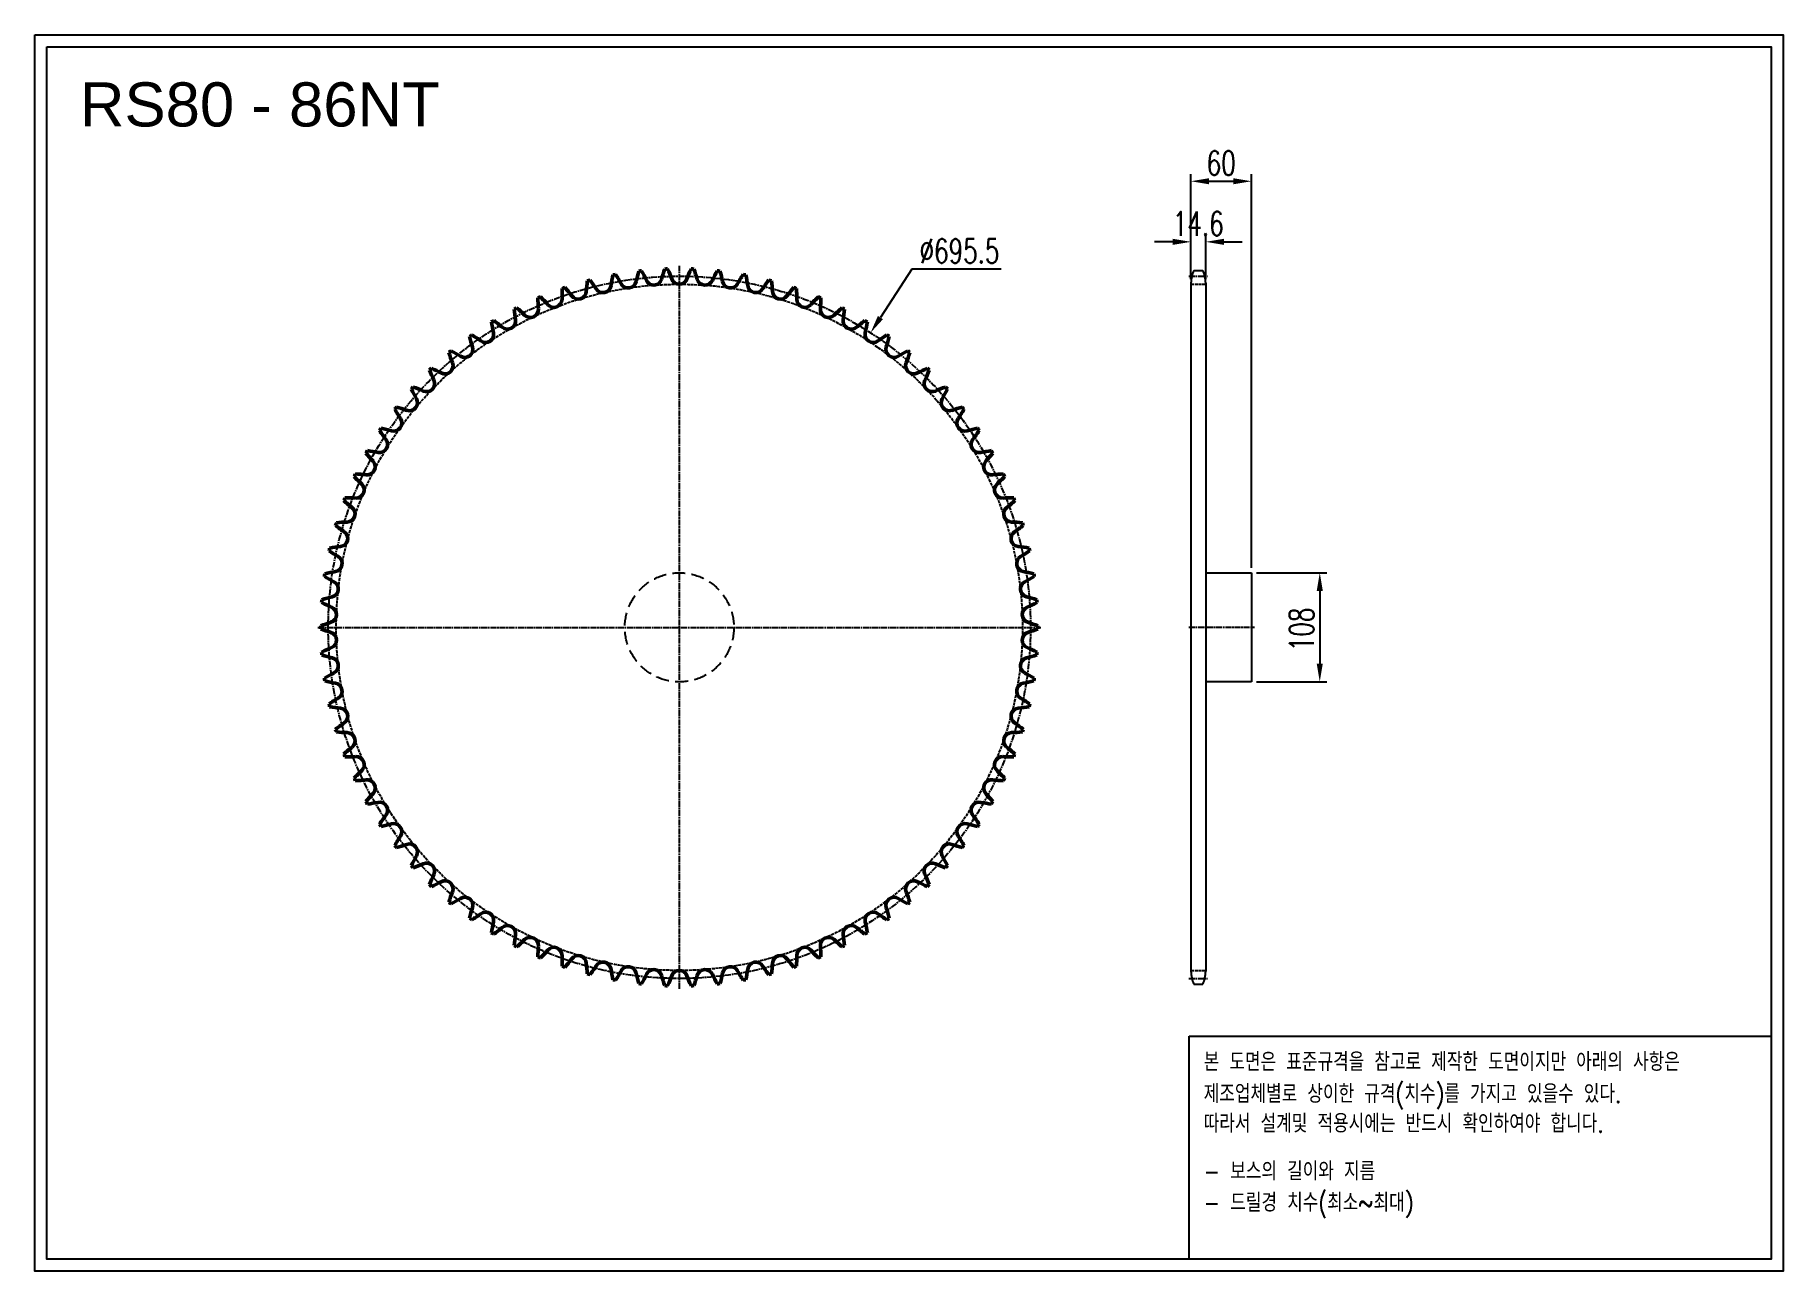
# Model space of a CAD drawing. Header units: millimetres. Extents: x -54919 to -53188, y 24798 to 26022.
import ezdxf

# ---------------------------------------------------------------- set-up
doc = ezdxf.new("R2010")
doc.units = ezdxf.units.MM
for name, pattern in [('AM_ISO02W050', [7.5, 6, -1.5]), ('AM_ISO02W050x2', [3.75, 3, -0.75]), ('AM_ISO08W050', [18, 12, -1.5, 3, -1.5]), ('AM_ISO08W050x2', [9, 6, -0.75, 1.5, -0.75]), ('HIDDEN', [9.525, 6.35, -3.175])]:
    doc.linetypes.add(name, pattern=pattern)
for name, color, linetype, lineweight in [('AM_0N', 7, 'Continuous', 50), ('AM_3N', 6, 'AM_ISO02W050', 25), ('AM_7', 4, 'AM_ISO08W050', 25), ('AM_7N', 4, 'AM_ISO08W050', 25)]:
    doc.layers.add(name, color=color, linetype=linetype, lineweight=lineweight)
doc.layers.add('HL', color=2, linetype='HIDDEN')
doc.layers.add('S-DIM', color=7, linetype='Continuous')
doc.styles.add('HAN', font='ROMANS.shx', dxfattribs={"width": 0.7, "bigfont": 'whgtxt.shx'})
doc.styles.add('HSG', font='SIMPLEX.shx', dxfattribs={"width": 0.7, "bigfont": 'HSG.shx'})
doc.styles.get("Standard").update_dxf_attribs({"font": 'arial.ttf'})
doc.dimstyles.new('APP36', dxfattribs={"dimscale": 10, "dimtxt": 2.4, "dimasz": 1.8, "dimexe": 0.7, "dimexo": 0.5, "dimgap": 0.6, "dimtad": 1, "dimtoh": 1, "dimdec": 1, "dimrnd": 0.01, "dimzin": 9, "dimdsep": 46, "dimtxsty": 'HSG', "dimcen": 0, "dimclrd": 1, "dimclre": 1, "dimclrt": 256, "dimazin": 2, "dimtp": 1, "dimtm": 1, "dimtfac": 0.5, "dimtdec": 1, "dimtofl": 0, "dimtmove": 0, "dimatfit": 3, "dimfxl": 0, "dimtvp": 1, "dimtolj": 2, "dimlwd": -1, "dimlwe": -1, "dimarcsym": 0})

# ---------------------------------------------------------------- blocks, each defined once
blk = doc.blocks.new('*D1')
at = {"layer": 'Defpoints', "color": 0, "transparency": 16777216}
for p in [(-53713.9, 25489.5), (-53713.9, 25381.5), (-53646.3, 25381.5)]:
    blk.add_point(p, dxfattribs=at)
at = {"layer": 'S-DIM', "color": 1, "transparency": 16777216}
for p, q in [((-53708.9, 25489.5), (-53639.3, 25489.5)), ((-53646.3, 25471.5), (-53646.3, 25399.5)), ((-53708.9, 25381.5), (-53639.3, 25381.5))]:
    blk.add_line(p, q, dxfattribs=at)
for points in [[(-53649.3, 25471.5), (-53643.3, 25471.5), (-53646.3, 25489.5)], [(-53649.3, 25399.5), (-53643.3, 25399.5), (-53646.3, 25381.5)]]:
    blk.add_solid(points, dxfattribs=at)
at = {"layer": 'S-DIM', "transparency": 16777216, "insert": (-53664.3, 25433.4), "char_height": 24, "attachment_point": 5, "rotation": 90, "style": 'HSG'}
blk.add_mtext('\\A2;108', dxfattribs=at)
blk = doc.blocks.new('*D2')
at = {"layer": 'Defpoints', "color": 0, "transparency": 16777216}
for p in [(-53759.3, 25817.2), (-53773.9, 25775.3), (-53759.3, 25775.3)]:
    blk.add_point(p, dxfattribs=at)
at = {"layer": 'S-DIM', "color": 1, "transparency": 16777216}
for p, q in [((-53791.9, 25817.2), (-53809.9, 25817.2)), ((-53773.9, 25780.3), (-53773.9, 25824.2)), ((-53759.3, 25780.3), (-53759.3, 25824.2)), ((-53741.3, 25817.2), (-53723.3, 25817.2))]:
    blk.add_line(p, q, dxfattribs=at)
for points in [[(-53791.9, 25820.2), (-53791.9, 25814.2), (-53773.9, 25817.2)], [(-53741.3, 25820.2), (-53741.3, 25814.2), (-53759.3, 25817.2)]]:
    blk.add_solid(points, dxfattribs=at)
at = {"layer": 'S-DIM', "transparency": 16777216, "insert": (-53766.6, 25835.2), "char_height": 24, "attachment_point": 5, "style": 'HSG'}
blk.add_mtext('\\A2;14.6', dxfattribs=at)
blk = doc.blocks.new('*D3')
at = {"layer": 'Defpoints', "color": 0, "transparency": 16777216}
for p in [(-53713.9, 25877.2), (-53773.9, 25775.3), (-53713.9, 25489.5)]:
    blk.add_point(p, dxfattribs=at)
at = {"layer": 'S-DIM', "color": 1, "transparency": 16777216}
for p, q in [((-53773.9, 25780.3), (-53773.9, 25884.2)), ((-53713.9, 25494.5), (-53713.9, 25884.2)), ((-53755.9, 25877.2), (-53731.9, 25877.2))]:
    blk.add_line(p, q, dxfattribs=at)
for points in [[(-53755.9, 25880.2), (-53755.9, 25874.2), (-53773.9, 25877.2)], [(-53731.9, 25880.2), (-53731.9, 25874.2), (-53713.9, 25877.2)]]:
    blk.add_solid(points, dxfattribs=at)
at = {"layer": 'S-DIM', "transparency": 16777216, "insert": (-53743.9, 25895.2), "char_height": 24, "attachment_point": 5, "style": 'HSG'}
blk.add_mtext('\\A2;60', dxfattribs=at)
blk = doc.blocks.new('*D4')
at = {"layer": 'Defpoints', "color": 0, "transparency": 16777216}
for p in [(-54091.2, 25727.1), (-54469.8, 25143.7)]:
    blk.add_point(p, dxfattribs=at)
at = {"layer": 'S-DIM', "color": 1, "transparency": 16777216}
for p, q in [((-54050.3, 25790.1), (-54081.4, 25742.2)), ((-53961.9, 25790.1), (-54050.3, 25790.1))]:
    blk.add_line(p, q, dxfattribs=at)
blk.add_solid([(-54083.9, 25743.8), (-54078.9, 25740.6), (-54091.2, 25727.1)], dxfattribs=at)
at = {"layer": 'S-DIM', "transparency": 16777216, "insert": (-54003.1, 25808.1), "char_height": 24, "attachment_point": 5, "style": 'HSG'}
blk.add_mtext('\\A2;∅695.5', dxfattribs=at)
blk = doc.blocks.new('notice1')
at = {"color": 4}
blk.add_lwpolyline([(-22142.12, 1735.9), (-22053.8, 1735.9), (-22053.8, 1702.07), (-22142.12, 1702.07)], close=True, dxfattribs=at)
at = {"color": 4, "style": 'HAN', "width": 0.8}
for s, p in [('본 도면은 표준규격을 참고로 제작한 도면이지만 아래의 사항은', (-22139.9, 1730.62)), ('제조업체별로 상이한 규격(치수)를 가지고 있을수 있다.', (-22139.9, 1725.78)), ('따라서 설계및 적용시에는 반드시 확인하여야 합니다.', (-22139.9, 1721.28)), ('- 보스의 길이와 지름', (-22139.9, 1714.03)), ('- 드릴경 치수(최소~최대)', (-22139.9, 1709.27))]:
    blk.add_text(s, height=2.7949, dxfattribs=at).set_placement(p)

msp = doc.modelspace()

# ---------------------------------------------------------------- linework, layer by layer
for p, q in [((-53771.06, 25788.84), (-53762.07, 25788.84)), ((-53773.86, 25776.14), (-53773.86, 25094.78)), ((-53759.26, 25776.14), (-53759.26, 25094.78)), ((-53759.26, 25489.46), (-53713.86, 25489.46)), ((-53713.86, 25489.46), (-53713.86, 25381.46)), ((-53713.86, 25381.46), (-53759.26, 25381.46)), ((-53771.06, 25082.08), (-53762.07, 25082.08))]:
    msp.add_line(p, q)
for points in [[(-54918.7, 26022.06), (-53187.5, 26022.06), (-53187.5, 24797.98), (-54918.7, 24797.98)], [(-54907.04, 26010.4), (-53199.16, 26010.4), (-53199.16, 24809.64), (-54907.04, 24809.64)]]:
    msp.add_lwpolyline(points, close=True)
for centre, start, end in [((-53743.66, 25776.14), 155.13196, 180), ((-53789.46, 25776.14), 0, 24.86804), ((-53743.66, 25094.78), 180, 204.86804), ((-53789.46, 25094.78), 335.13196, 0)]:
    msp.add_arc(centre, 30.2, start, end)
at = {"layer": 'AM_0N'}
for centre, radius, start, end in [((-54205.39, 25756.91), 167.69, 172.55144, 176.22093), ((-54280.52, 25435.42), 355.12, 104.42922, 104.8731), ((-54503.37, 25679), 167.69, 33.0814, 36.75088), ((-54182.13, 25750.56), 167.69, 168.3654, 172.03488), ((-54280.52, 25435.42), 355.12, 100.24318, 100.68705), ((-54485, 25694.62), 167.69, 28.89535, 32.56484), ((-54331.16, 25779.53), 8.02, 208.89535, 347.84884), ((-54159.39, 25742.54), 167.69, 164.17935, 167.84884), ((-54280.52, 25435.42), 355.12, 96.05713, 96.50101), ((-54465.53, 25708.86), 167.69, 24.7093, 28.37879), ((-54305.91, 25782.31), 8.02, 204.7093, 343.66279), ((-54137.29, 25732.88), 167.69, 159.9933, 163.66279), ((-54280.52, 25435.42), 355.12, 91.87109, 92.31496), ((-54445.08, 25721.63), 167.69, 20.52326, 24.19274), ((-54280.52, 25783.23), 8.02, 200.52326, 339.47674), ((-54115.96, 25721.63), 167.69, 155.80726, 159.47674), ((-54280.52, 25435.42), 355.12, 87.68504, 88.12891), ((-54423.75, 25732.88), 167.69, 16.33721, 20.0067), ((-54255.13, 25782.31), 8.02, 196.33721, 335.2907), ((-54095.51, 25708.86), 167.69, 151.62121, 155.2907), ((-54280.52, 25435.42), 355.12, 83.49899, 83.94287), ((-54401.65, 25742.54), 167.69, 12.15116, 15.82065), ((-54229.88, 25779.53), 8.02, 192.15116, 331.10465), ((-54076.04, 25694.62), 167.69, 147.43516, 151.10465), ((-54280.52, 25435.42), 355.12, 79.31295, 79.75682), ((-54378.91, 25750.56), 167.69, 7.96512, 11.6346), ((-54057.67, 25679), 167.69, 143.24912, 146.9186), ((-54280.52, 25435.42), 355.12, 75.1269, 75.57078), ((-54355.64, 25756.91), 167.69, 3.77907, 7.44856), ((-54280.52, 25435.42), 355.12, 112.80132, 113.24519), ((-54253, 25764.42), 167.69, 180.92353, 184.59302), ((-54536.46, 25643.96), 167.69, 41.45349, 45.12298), ((-54404.77, 25760.28), 8.02, 221.45349, 0.40698), ((-54229.06, 25761.53), 167.69, 176.73749, 180.40698), ((-54280.52, 25435.42), 355.12, 108.61527, 109.05915), ((-54520.56, 25662.09), 167.69, 37.26744, 40.93693), ((-54380.72, 25768.49), 8.02, 217.26744, 356.22093), ((-54356.14, 25774.91), 8.02, 213.0814, 352.03488), ((-54204.89, 25774.91), 8.02, 187.96512, 326.9186), ((-54180.31, 25768.49), 8.02, 183.77907, 322.73256), ((-54040.48, 25662.09), 167.69, 139.06307, 142.73256), ((-54280.52, 25435.42), 355.12, 70.94085, 71.38473), ((-54331.98, 25761.53), 167.69, 359.59302, 3.26251), ((-54156.27, 25760.28), 8.02, 179.59302, 318.54651), ((-54024.57, 25643.96), 167.69, 134.87702, 138.54651), ((-54280.52, 25435.42), 355.12, 66.75481, 67.19868), ((-54308.03, 25764.42), 167.69, 355.40698, 359.07647), ((-54280.52, 25435.42), 355.12, 116.98736, 117.43124), ((-54277.09, 25765.55), 167.69, 185.10958, 188.77907), ((-54551, 25624.72), 167.69, 45.63953, 49.30902), ((-54428.15, 25750.35), 8.02, 225.63953, 4.59302), ((-54132.89, 25750.35), 8.02, 175.40698, 314.36047), ((-54010.03, 25624.72), 167.69, 130.69098, 134.36047), ((-54280.52, 25435.42), 355.12, 62.56876, 63.01264), ((-54283.95, 25765.55), 167.69, 351.22093, 354.89042), ((-54472.43, 25725.5), 8.02, 234.01163, 12.96512), ((-54280.52, 25435.42), 355.12, 121.17341, 121.61729), ((-54301.2, 25764.92), 167.69, 189.29563, 192.96512), ((-54564.1, 25604.47), 167.69, 49.82558, 53.49507), ((-54450.75, 25738.73), 8.02, 229.82558, 8.77907), ((-54110.29, 25738.73), 8.02, 171.22093, 310.17442), ((-53996.94, 25604.47), 167.69, 126.50493, 130.17442), ((-54280.52, 25435.42), 355.12, 58.38271, 58.82659), ((-54088.61, 25725.5), 8.02, 167.03488, 305.98837), ((-54259.84, 25764.92), 167.69, 347.03488, 350.70437), ((-54280.52, 25435.42), 355.12, 129.5455, 129.98938), ((-54585.69, 25561.38), 167.69, 58.19767, 61.86716), ((-54493.09, 25710.71), 8.02, 238.19767, 17.15116), ((-54280.52, 25435.42), 355.12, 125.35946, 125.80333), ((-54325.2, 25762.53), 167.69, 193.48167, 197.15116), ((-54575.68, 25583.32), 167.69, 54.01163, 57.68112), ((-53985.35, 25583.32), 167.69, 122.31888, 125.98837), ((-54067.94, 25710.71), 8.02, 162.84884, 301.80233), ((-54235.84, 25762.53), 167.69, 342.84884, 346.51833), ((-54280.52, 25435.42), 355.12, 54.19667, 54.64054), ((-53975.35, 25561.38), 167.69, 118.13284, 121.80233), ((-54280.52, 25435.42), 355.12, 50.01062, 50.4545), ((-54280.52, 25435.42), 355.12, 133.73155, 134.17543), ((-54594.07, 25538.77), 167.69, 62.38372, 66.05321), ((-54512.62, 25694.46), 8.02, 242.38372, 21.33721), ((-54348.95, 25758.4), 167.69, 197.66772, 201.33721), ((-54048.42, 25694.46), 8.02, 158.66279, 297.61628), ((-54212.08, 25758.4), 167.69, 338.66279, 342.33228), ((-53966.96, 25538.77), 167.69, 113.94679, 117.61628), ((-54280.52, 25435.42), 355.12, 45.82457, 46.26845), ((-54530.91, 25676.83), 8.02, 246.56977, 25.52326), ((-54372.35, 25752.54), 167.69, 201.85377, 205.52326), ((-54030.13, 25676.83), 8.02, 154.47674, 293.43023), ((-54188.69, 25752.54), 167.69, 334.47674, 338.14623), ((-54547.87, 25657.91), 8.02, 250.75581, 29.7093), ((-54280.52, 25435.42), 355.12, 137.9176, 138.36147), ((-54395.25, 25744.99), 167.69, 206.03981, 209.7093), ((-54600.78, 25515.61), 167.69, 66.56977, 70.23926), ((-53960.26, 25515.61), 167.69, 109.76074, 113.43023), ((-54013.17, 25657.91), 8.02, 150.2907, 289.24419), ((-54165.79, 25744.99), 167.69, 330.2907, 333.96019), ((-54280.52, 25435.42), 355.12, 41.63853, 42.0824), ((-54563.39, 25637.8), 8.02, 254.94186, 33.89535), ((-54280.52, 25435.42), 355.12, 142.10364, 142.54752), ((-54417.54, 25735.79), 167.69, 210.22586, 213.89535), ((-54605.78, 25492.01), 167.69, 70.75581, 74.4253), ((-53955.26, 25492.01), 167.69, 105.5747, 109.24419), ((-53997.65, 25637.8), 8.02, 146.10465, 285.05814), ((-54143.5, 25735.79), 167.69, 326.10465, 329.77414), ((-54280.52, 25435.42), 355.12, 37.45248, 37.89636), ((-54280.52, 25435.42), 355.12, 146.28969, 146.73357), ((-54439.1, 25724.99), 167.69, 214.41191, 218.0814), ((-54609.04, 25468.12), 167.69, 74.94186, 78.61135), ((-53952, 25468.12), 167.69, 101.38865, 105.05814), ((-54121.94, 25724.99), 167.69, 321.9186, 325.58809), ((-54280.52, 25435.42), 355.12, 33.26643, 33.71031), ((-54280.52, 25435.42), 355.12, 150.47574, 150.91961), ((-54459.82, 25712.64), 167.69, 218.59795, 222.26744), ((-54610.55, 25444.05), 167.69, 79.12791, 82.7974), ((-54577.41, 25616.61), 8.02, 259.12791, 38.0814), ((-53983.63, 25616.61), 8.02, 141.9186, 280.87209), ((-53950.48, 25444.05), 167.69, 97.2026, 100.87209), ((-54101.22, 25712.64), 167.69, 317.73256, 321.40205), ((-54280.52, 25435.42), 355.12, 29.08039, 29.52426), ((-54280.52, 25435.42), 355.12, 154.66178, 155.10566), ((-54610.3, 25419.94), 167.69, 83.31395, 86.98344), ((-54589.85, 25594.46), 8.02, 263.31395, 42.26744), ((-53971.19, 25594.46), 8.02, 137.73256, 276.68605), ((-53950.73, 25419.94), 167.69, 93.01656, 96.68605), ((-54280.52, 25435.42), 355.12, 24.89434, 25.33822), ((-54479.57, 25698.81), 167.69, 222.784, 226.45349), ((-54600.63, 25571.45), 8.02, 267.5, 46.45349), ((-53960.41, 25571.45), 8.02, 133.54651, 272.5), ((-54081.47, 25698.81), 167.69, 313.54651, 317.216), ((-54280.52, 25435.42), 355.12, 158.84783, 159.29171), ((-54498.27, 25683.58), 167.69, 226.97005, 230.63953), ((-54608.29, 25395.91), 167.69, 87.5, 91.16949), ((-54609.71, 25547.72), 8.02, 271.68605, 50.63953), ((-53952.74, 25395.91), 167.69, 88.83051, 92.5), ((-53951.33, 25547.72), 8.02, 129.36047, 268.31395), ((-54062.77, 25683.58), 167.69, 309.36047, 313.02995), ((-54280.52, 25435.42), 355.12, 20.70829, 21.15217), ((-54280.52, 25435.42), 355.12, 163.03388, 163.47775), ((-54515.8, 25667.02), 167.69, 231.15609, 234.82558), ((-54604.54, 25372.09), 167.69, 91.68605, 95.35553), ((-53956.5, 25372.09), 167.69, 84.64447, 88.31395), ((-54045.24, 25667.02), 167.69, 305.17442, 308.84391), ((-54280.52, 25435.42), 355.12, 16.52225, 16.96612), ((-54617.02, 25523.39), 8.02, 275.87209, 54.82558), ((-53944.01, 25523.39), 8.02, 125.17442, 264.12791), ((-54280.52, 25435.42), 355.12, 167.21992, 167.6638), ((-54532.08, 25649.23), 167.69, 235.34214, 239.01163), ((-54599.05, 25348.6), 167.69, 95.87209, 99.54158), ((-54622.55, 25498.6), 8.02, 280.05814, 59.01163), ((-53938.49, 25498.6), 8.02, 120.98837, 259.94186), ((-53961.99, 25348.6), 167.69, 80.45842, 84.12791), ((-54028.96, 25649.23), 167.69, 300.98837, 304.65786), ((-54280.52, 25435.42), 355.12, 12.3362, 12.78008), ((-54280.52, 25435.42), 355.12, 171.40597, 171.84985), ((-54547.02, 25630.3), 167.69, 239.52819, 243.19767), ((-54591.86, 25325.58), 167.69, 100.05814, 103.72763), ((-53969.18, 25325.58), 167.69, 76.27237, 79.94186), ((-54014.02, 25630.3), 167.69, 296.80233, 300.47181), ((-54280.52, 25435.42), 355.12, 8.15015, 8.59403), ((-54626.25, 25473.46), 8.02, 284.24419, 63.19767), ((-53934.79, 25473.46), 8.02, 116.80233, 255.75581), ((-54280.52, 25435.42), 355.12, 175.59202, 176.03589), ((-54560.53, 25610.32), 167.69, 243.71423, 247.38372), ((-54583.01, 25303.15), 167.69, 104.24419, 107.91367), ((-54628.1, 25448.12), 8.02, 288.43023, 67.38372), ((-53932.94, 25448.12), 8.02, 112.61628, 251.56977), ((-53978.03, 25303.15), 167.69, 72.08633, 75.75581), ((-54000.51, 25610.32), 167.69, 292.61628, 296.28577), ((-54280.52, 25435.42), 355.12, 3.96411, 4.40798), ((-54572.55, 25281.42), 167.69, 108.43023, 112.09972), ((-54280.52, 25435.42), 355.12, 179.77806, 180.22194), ((-54572.55, 25589.42), 167.69, 247.90028, 251.56977), ((-53988.49, 25281.42), 167.69, 67.90028, 71.56977), ((-53988.49, 25589.42), 167.69, 288.43023, 292.09972), ((-54280.52, 25435.42), 355.12, 359.77806, 0.22194), ((-54560.53, 25260.52), 167.69, 112.61628, 116.28577), ((-54628.1, 25422.72), 8.02, 292.61628, 71.56977), ((-53932.94, 25422.72), 8.02, 108.43023, 247.38372), ((-54000.51, 25260.52), 167.69, 63.71423, 67.38372), ((-54280.52, 25435.42), 355.12, 183.96411, 184.40798), ((-54583.01, 25567.69), 167.69, 252.08633, 255.75581), ((-54626.25, 25397.38), 8.02, 296.80233, 75.75581), ((-53934.79, 25397.38), 8.02, 104.24419, 243.19767), ((-53978.03, 25567.69), 167.69, 284.24419, 287.91367), ((-54280.52, 25435.42), 355.12, 355.59202, 356.03589), ((-54547.02, 25240.54), 167.69, 116.80233, 120.47181), ((-54280.52, 25435.42), 355.12, 188.15015, 188.59403), ((-54591.86, 25545.26), 167.69, 256.27237, 259.94186), ((-54622.55, 25372.24), 8.02, 300.98837, 79.94186), ((-53938.49, 25372.24), 8.02, 100.05814, 239.01163), ((-53969.18, 25545.26), 167.69, 280.05814, 283.72763), ((-54014.02, 25240.54), 167.69, 59.52819, 63.19767), ((-54280.52, 25435.42), 355.12, 351.40597, 351.84985), ((-54532.08, 25221.61), 167.69, 120.98837, 124.65786), ((-54028.96, 25221.61), 167.69, 55.34214, 59.01163), ((-54280.52, 25435.42), 355.12, 192.3362, 192.78008), ((-54599.05, 25522.24), 167.69, 260.45842, 264.12791), ((-54617.02, 25347.45), 8.02, 305.17442, 84.12791), ((-53944.01, 25347.45), 8.02, 95.87209, 234.82558), ((-53961.99, 25522.24), 167.69, 275.87209, 279.54158), ((-54280.52, 25435.42), 355.12, 347.21992, 347.6638), ((-54515.8, 25203.82), 167.69, 125.17442, 128.84391), ((-54280.52, 25435.42), 355.12, 196.52225, 196.96612), ((-54604.54, 25498.75), 167.69, 264.64447, 268.31395), ((-54609.71, 25323.12), 8.02, 309.36047, 88.31395), ((-53951.33, 25323.12), 8.02, 91.68605, 230.63953), ((-53956.5, 25498.75), 167.69, 271.68605, 275.35553), ((-54045.24, 25203.82), 167.69, 51.15609, 54.82558), ((-54280.52, 25435.42), 355.12, 343.03388, 343.47775), ((-54498.27, 25187.26), 167.69, 129.36047, 133.02995), ((-54062.77, 25187.26), 167.69, 46.97005, 50.63953), ((-54280.52, 25435.42), 355.12, 200.70829, 201.15217), ((-54608.29, 25474.93), 167.69, 268.83051, 272.5), ((-54479.57, 25172.03), 167.69, 133.54651, 137.216), ((-54600.63, 25299.39), 8.02, 313.54651, 92.5), ((-53960.41, 25299.39), 8.02, 87.5, 226.45349), ((-54081.47, 25172.03), 167.69, 42.784, 46.45349), ((-53952.74, 25474.93), 167.69, 267.5, 271.16949), ((-54280.52, 25435.42), 355.12, 338.84783, 339.29171), ((-54280.52, 25435.42), 355.12, 204.89434, 205.33822), ((-54610.3, 25450.9), 167.69, 273.01656, 276.68605), ((-54589.85, 25276.38), 8.02, 317.73256, 96.68605), ((-53971.19, 25276.38), 8.02, 83.31395, 222.26744), ((-53950.73, 25450.9), 167.69, 263.31395, 266.98344), ((-54280.52, 25435.42), 355.12, 334.66178, 335.10566), ((-54459.82, 25158.2), 167.69, 137.73256, 141.40205), ((-54280.52, 25435.42), 355.12, 209.08039, 209.52426), ((-54610.55, 25426.79), 167.69, 277.2026, 280.87209), ((-54577.41, 25254.23), 8.02, 321.9186, 100.87209), ((-53983.63, 25254.23), 8.02, 79.12791, 218.0814), ((-53950.48, 25426.79), 167.69, 259.12791, 262.7974), ((-54101.22, 25158.2), 167.69, 38.59795, 42.26744), ((-54280.52, 25435.42), 355.12, 330.47574, 330.91961), ((-54439.1, 25145.85), 167.69, 141.9186, 145.58809), ((-54563.39, 25233.04), 8.02, 326.10465, 105.05814), ((-53997.65, 25233.04), 8.02, 74.94186, 213.89535), ((-54121.94, 25145.85), 167.69, 34.41191, 38.0814), ((-54280.52, 25435.42), 355.12, 213.26643, 213.71031), ((-54609.04, 25402.72), 167.69, 281.38865, 285.05814), ((-54417.54, 25135.05), 167.69, 146.10465, 149.77414), ((-54143.5, 25135.05), 167.69, 30.22586, 33.89535), ((-53952, 25402.72), 167.69, 254.94186, 258.61135), ((-54280.52, 25435.42), 355.12, 326.28969, 326.73357), ((-54280.52, 25435.42), 355.12, 217.45248, 217.89636), ((-54605.78, 25378.83), 167.69, 285.5747, 289.24419), ((-54547.87, 25212.93), 8.02, 330.2907, 109.24419), ((-54395.25, 25125.85), 167.69, 150.2907, 153.96019), ((-54013.17, 25212.93), 8.02, 70.75581, 209.7093), ((-54165.79, 25125.85), 167.69, 26.03981, 29.7093), ((-53955.26, 25378.83), 167.69, 250.75581, 254.4253), ((-54280.52, 25435.42), 355.12, 322.10364, 322.54752), ((-54280.52, 25435.42), 355.12, 221.63853, 222.0824), ((-54600.78, 25355.23), 167.69, 289.76074, 293.43023), ((-54530.91, 25194.01), 8.02, 334.47674, 113.43023), ((-54372.35, 25118.3), 167.69, 154.47674, 158.14623), ((-54030.13, 25194.01), 8.02, 66.56977, 205.52326), ((-54188.69, 25118.3), 167.69, 21.85377, 25.52326), ((-53960.26, 25355.23), 167.69, 246.56977, 250.23926), ((-54280.52, 25435.42), 355.12, 317.9176, 318.36147), ((-54280.52, 25435.42), 355.12, 225.82457, 226.26845), ((-54594.07, 25332.07), 167.69, 293.94679, 297.61628), ((-54512.62, 25176.38), 8.02, 338.66279, 117.61628), ((-54348.95, 25112.44), 167.69, 158.66279, 162.33228), ((-54048.42, 25176.38), 8.02, 62.38372, 201.33721), ((-54212.08, 25112.44), 167.69, 17.66772, 21.33721), ((-53966.96, 25332.07), 167.69, 242.38372, 246.05321), ((-54280.52, 25435.42), 355.12, 313.73155, 314.17543), ((-54280.52, 25435.42), 355.12, 230.01062, 230.4545), ((-54585.69, 25309.46), 167.69, 298.13284, 301.80233), ((-54493.09, 25160.13), 8.02, 342.84884, 121.80233), ((-54325.2, 25108.31), 167.69, 162.84884, 166.51833), ((-54067.94, 25160.13), 8.02, 58.19767, 197.15116), ((-54235.84, 25108.31), 167.69, 13.48167, 17.15116), ((-53975.35, 25309.46), 167.69, 238.19767, 241.86716), ((-54280.52, 25435.42), 355.12, 309.5455, 309.98938), ((-54280.52, 25435.42), 355.12, 234.19667, 234.64054), ((-54575.68, 25287.52), 167.69, 302.31888, 305.98837), ((-54472.43, 25145.34), 8.02, 347.03488, 125.98837), ((-54301.2, 25105.92), 167.69, 167.03488, 170.70437), ((-54564.1, 25266.37), 167.69, 306.50493, 310.17442), ((-54450.75, 25132.11), 8.02, 351.22093, 130.17442), ((-54110.29, 25132.11), 8.02, 49.82558, 188.77907), ((-53996.94, 25266.37), 167.69, 229.82558, 233.49507), ((-54088.61, 25145.34), 8.02, 54.01163, 192.96512), ((-54259.84, 25105.92), 167.69, 9.29563, 12.96512), ((-53985.35, 25287.52), 167.69, 234.01163, 237.68112), ((-54280.52, 25435.42), 355.12, 305.35946, 305.80333), ((-54280.52, 25435.42), 355.12, 238.38271, 238.82659), ((-54277.09, 25105.29), 167.69, 171.22093, 174.89042), ((-54280.52, 25435.42), 355.12, 242.56876, 243.01264), ((-54551, 25246.12), 167.69, 310.69098, 314.36047), ((-54428.15, 25120.49), 8.02, 355.40698, 134.36047), ((-54253, 25106.42), 167.69, 175.40698, 179.07647), ((-54132.89, 25120.49), 8.02, 45.63953, 184.59302), ((-54308.03, 25106.42), 167.69, 0.92353, 4.59302), ((-54010.03, 25246.12), 167.69, 225.63953, 229.30902), ((-54280.52, 25435.42), 355.12, 296.98736, 297.43124), ((-54283.95, 25105.29), 167.69, 5.10958, 8.77907), ((-54280.52, 25435.42), 355.12, 301.17341, 301.61729), ((-54280.52, 25435.42), 355.12, 246.75481, 247.19868), ((-54536.46, 25226.88), 167.69, 314.87702, 318.54651), ((-54404.77, 25110.56), 8.02, 359.59302, 138.54651), ((-54229.06, 25109.31), 167.69, 179.59302, 183.26251), ((-54520.56, 25208.75), 167.69, 319.06307, 322.73256), ((-54380.72, 25102.35), 8.02, 3.77907, 142.73256), ((-54205.39, 25113.93), 167.69, 183.77907, 187.44856), ((-54356.14, 25095.93), 8.02, 7.96512, 146.9186), ((-54204.89, 25095.93), 8.02, 33.0814, 172.03488), ((-54355.64, 25113.93), 167.69, 352.55144, 356.22093), ((-54180.31, 25102.35), 8.02, 37.26744, 176.22093), ((-54040.48, 25208.75), 167.69, 217.26744, 220.93693), ((-54331.98, 25109.31), 167.69, 356.73749, 0.40698), ((-54156.27, 25110.56), 8.02, 41.45349, 180.40698), ((-54024.57, 25226.88), 167.69, 221.45349, 225.12298), ((-54280.52, 25435.42), 355.12, 292.80132, 293.24519), ((-54280.52, 25435.42), 355.12, 250.94085, 251.38473), ((-54280.52, 25435.42), 355.12, 255.1269, 255.57078), ((-54503.37, 25191.84), 167.69, 323.24912, 326.9186), ((-54182.13, 25120.27), 167.69, 187.96512, 191.6346), ((-54280.52, 25435.42), 355.12, 259.31295, 259.75682), ((-54485, 25176.22), 167.69, 327.43516, 331.10465), ((-54331.16, 25091.31), 8.02, 12.15116, 151.10465), ((-54159.39, 25128.3), 167.69, 192.15116, 195.82065), ((-54465.53, 25161.98), 167.69, 331.62121, 335.2907), ((-54305.91, 25088.53), 8.02, 16.33721, 155.2907), ((-54137.29, 25137.96), 167.69, 196.33721, 200.0067), ((-54445.08, 25149.21), 167.69, 335.80726, 339.47674), ((-54280.52, 25087.6), 8.02, 20.52326, 159.47674), ((-54115.96, 25149.21), 167.69, 200.52326, 204.19274), ((-54423.75, 25137.96), 167.69, 339.9933, 343.66279), ((-54255.13, 25088.53), 8.02, 24.7093, 163.66279), ((-54095.51, 25161.98), 167.69, 204.7093, 208.37879), ((-54401.65, 25128.3), 167.69, 344.17935, 347.84884), ((-54229.88, 25091.31), 8.02, 28.89535, 167.84884), ((-54076.04, 25176.22), 167.69, 208.89535, 212.56484), ((-54280.52, 25435.42), 355.12, 280.24318, 280.68705), ((-54378.91, 25120.27), 167.69, 348.3654, 352.03488), ((-54057.67, 25191.84), 167.69, 213.0814, 216.75088), ((-54280.52, 25435.42), 355.12, 284.42922, 284.8731), ((-54280.52, 25435.42), 355.12, 288.61527, 289.05915), ((-54280.52, 25435.42), 355.12, 263.49899, 263.94287), ((-54280.52, 25435.42), 355.12, 267.68504, 268.12891), ((-54280.52, 25435.42), 355.12, 271.87109, 272.31496), ((-54280.52, 25435.42), 355.12, 276.05713, 276.50101)]:
    msp.add_arc(centre, radius, start, end, dxfattribs=at)
at = {"layer": 'AM_3N', "linetype": 'AM_ISO02W050x2'}
for p, q in [((-53773.86, 25775.29), (-53759.26, 25775.29)), ((-53773.86, 25095.62), (-53759.26, 25095.62))]:
    msp.add_line(p, q, dxfattribs=at)
msp.add_circle((-54280.52, 25435.42), 339.8, dxfattribs=at)
at = {"layer": 'AM_7', "linetype": 'AM_ISO08W050x2'}
for p, q in [((-53775.81, 25783.23), (-53757.32, 25783.23)), ((-53775.81, 25435.46), (-53711.05, 25435.46)), ((-53775.81, 25087.68), (-53757.32, 25087.68))]:
    msp.add_line(p, q, dxfattribs=at)
msp.add_circle((-54280.52, 25435.42), 347.74, dxfattribs=at)
at = {"layer": 'AM_7N', "linetype": 'AM_ISO08W050x2'}
for p, q in [((-54280.52, 25077.3), (-54280.52, 25793.54)), ((-54638.64, 25435.42), (-53922.4, 25435.42))]:
    msp.add_line(p, q, dxfattribs=at)
at = {"layer": 'HL', "ltscale": 2}
msp.add_circle((-54280.52, 25435.42), 54, dxfattribs=at)

# ---------------------------------------------------------------- block references
at = {"xscale": 6.527910445055999, "yscale": 6.527910445055999, "zscale": 6.527910445055999}
msp.add_blockref('notice1', (90766.05, 13698.7), dxfattribs=at)

# ---------------------------------------------------------------- texts
msp.add_text('RS80 - 86NT', height=43.7171).set_placement((-54874.12, 25931.42))

# ---------------------------------------------------------------- dimensions: what is measured, and where the dimension line sits
at = {"layer": 'S-DIM'}
dim = msp.add_linear_dim(base=(-53713.86, 25877.24), p1=(-53773.86, 25775.29), p2=(-53713.86, 25489.46), dimstyle='APP36', dxfattribs=at)
dim.commit()
dim.dimension.update_dxf_attribs({"geometry": '*D3', "text_midpoint": (-53743.86, 25895.24)})
dim = msp.add_linear_dim(base=(-53759.26, 25817.24), p1=(-53773.86, 25775.29), p2=(-53759.26, 25775.29), dimstyle='APP36', dxfattribs=at)
dim.commit()
dim.dimension.update_dxf_attribs({"geometry": '*D2', "text_midpoint": (-53766.56, 25817.24), "dimtype": 128})
dim = msp.add_diameter_dim_2p(p1=(-54469.83, 25143.73), p2=(-54091.21, 25727.11), dimstyle='APP36', dxfattribs=at)
dim.commit()
dim.dimension.update_dxf_attribs({"geometry": '*D4', "text_midpoint": (-54003.15, 25790.08), "dimtype": 131})
dim = msp.add_linear_dim(base=(-53646.28, 25381.46), p1=(-53713.86, 25489.46), p2=(-53713.86, 25381.46), angle=90, dimstyle='APP36', dxfattribs=at)
dim.commit()
dim.dimension.update_dxf_attribs({"geometry": '*D1', "text_midpoint": (-53646.28, 25433.42), "dimtype": 128})

doc.saveas('drawing.dxf')
